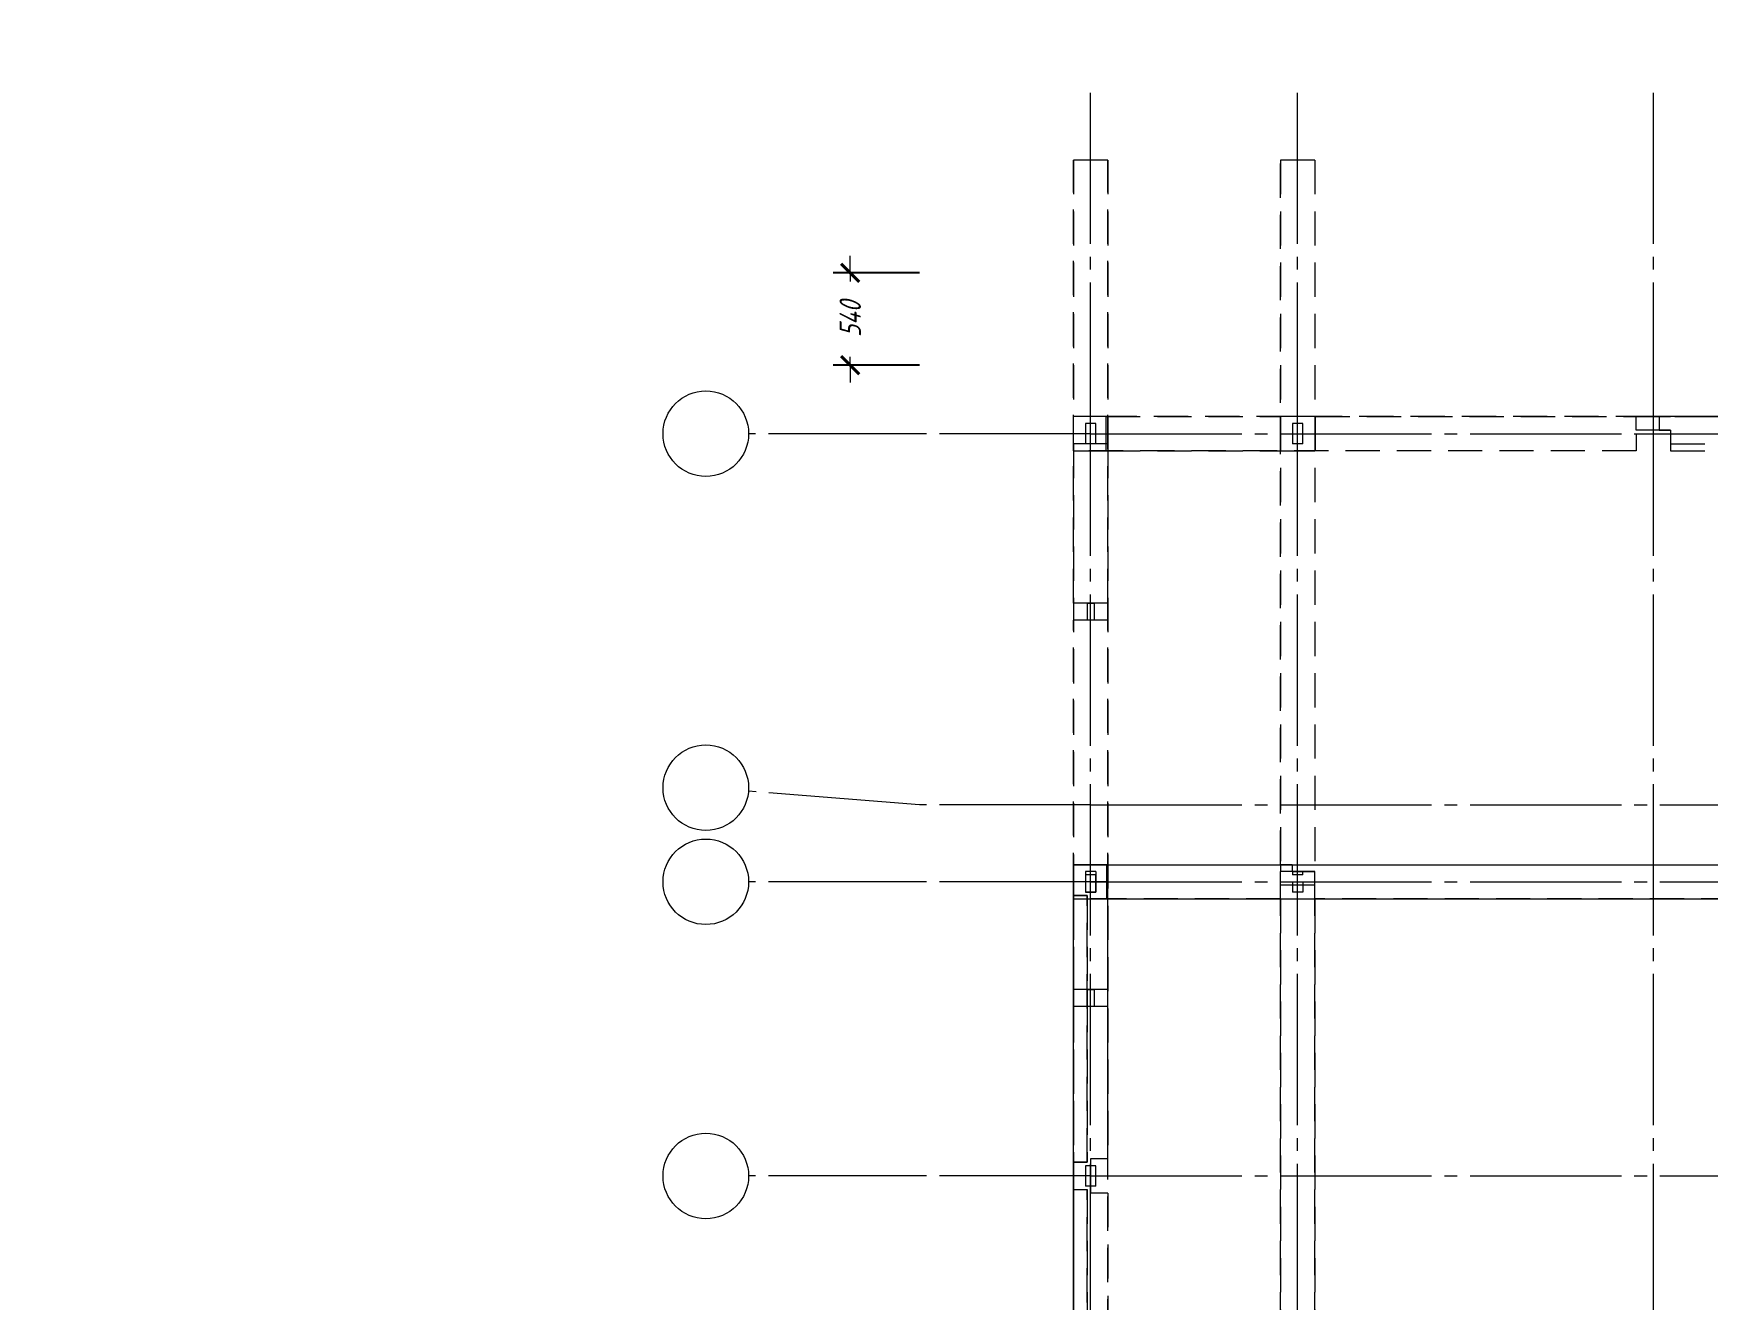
# Model space of a CAD drawing. Header units: millimetres. Extents: x 0 to 10500, y 0 to 297.
# Drawn here: x 4572.3 to 4768, y 149 to 297 of the extents above; entities that cross this region are included whole.
import ezdxf

# ---------------------------------------------------------------- set-up
doc = ezdxf.new("R2010")
doc.units = ezdxf.units.MM
for name, pattern in [('K5LT_AXLED', [22.1875, 17.6875, -1.5, 1.5, -1.5]), ('K5LT_BASIC', [0]), ('K5LT_DASHED', [6, 4, -2]), ('K5LT_THIN', [0])]:
    doc.linetypes.add(name, pattern=pattern)
doc.layers.add('Системный слой', color=7, linetype='Continuous')
doc.styles.add('KDIMTEXTSTYLE', font='GOST_AU.SHX', dxfattribs={"width": 0.96, "oblique": 15, "height": 5})
doc.styles.add('KTEXTSTYLE', font='GOST_AU.SHX', dxfattribs={"width": 0.96, "height": 5})
doc.dimstyles.new('KDIMSTYLE (0.02)', dxfattribs={"dimtxt": 5, "dimasz": 1, "dimexe": 2, "dimexo": 0, "dimgap": 1, "dimtad": 1, "dimlfac": 50, "dimtxsty": 'KDIMTEXTSTYLE', "dimsah": 1, "dimcen": 0, "dimdle": 1, "dimadec": 0, "dimazin": 0, "dimtfac": 0.667, "dimtmove": 0, "dimatfit": 3, "dimfxl": 0, "dimtvp": 1, "dimtolj": 1, "dimtzin": 0, "dimarcsym": 0})

# ---------------------------------------------------------------- blocks, each defined once
blk = doc.blocks.new('U304')
at = {"layer": 'Системный слой', "color": 30, "linetype": 'K5LT_AXLED', "lineweight": 18}
for p, q in [((4675.91, 163.4), (4655.91, 163.4)), ((4695.91, 163.4), (4675.91, 163.4)), ((4695.91, 163.4), (4886.51, 163.4))]:
    blk.add_line(p, q, dxfattribs=at)
at = {"layer": 'Системный слой', "color": 7, "linetype": 'K5LT_THIN', "lineweight": 18}
blk.add_arc((4650.91, 163.4), 5, 0, 360, dxfattribs=at)
blk = doc.blocks.new('U305')
at = {"layer": 'Системный слой', "color": 30, "linetype": 'K5LT_AXLED', "lineweight": 18}
for p, q in [((4675.91, 197.8), (4655.91, 197.8)), ((4695.91, 197.8), (4675.91, 197.8)), ((4695.91, 197.8), (4886.51, 197.8))]:
    blk.add_line(p, q, dxfattribs=at)
at = {"layer": 'Системный слой', "color": 7, "linetype": 'K5LT_THIN', "lineweight": 18}
blk.add_arc((4650.91, 197.8), 5, 0, 360, dxfattribs=at)
blk = doc.blocks.new('U306')
at = {"layer": 'Системный слой', "color": 30, "linetype": 'K5LT_AXLED', "lineweight": 18}
for p, q in [((4675.91, 206.8), (4655.9, 208.4)), ((4695.91, 206.8), (4675.91, 206.8)), ((4695.91, 206.8), (4886.51, 206.8))]:
    blk.add_line(p, q, dxfattribs=at)
at = {"layer": 'Системный слой', "color": 7, "linetype": 'K5LT_THIN', "lineweight": 18}
blk.add_arc((4650.91, 208.8), 5, 0, 360, dxfattribs=at)
blk = doc.blocks.new('U307')
at = {"layer": 'Системный слой', "color": 30, "linetype": 'K5LT_AXLED', "lineweight": 18}
for p, q in [((4675.91, 250.2), (4655.91, 250.2)), ((4695.91, 250.2), (4675.91, 250.2)), ((4695.91, 250.2), (4886.51, 250.2))]:
    blk.add_line(p, q, dxfattribs=at)
at = {"layer": 'Системный слой', "color": 7, "linetype": 'K5LT_THIN', "lineweight": 18}
blk.add_arc((4650.91, 250.2), 5, 0, 360, dxfattribs=at)
blk = doc.blocks.new('U308')
at = {"layer": 'Системный слой', "color": 30, "linetype": 'K5LT_AXLED', "lineweight": 18}
for p, q in [((4695.91, 250.2), (4695.91, 290.2)), ((4695.91, 58.4), (4695.91, 250.2))]:
    blk.add_line(p, q, dxfattribs=at)
blk = doc.blocks.new('U309')
at = {"layer": 'Системный слой', "color": 30, "linetype": 'K5LT_AXLED', "lineweight": 18}
for p, q in [((4720.11, 250.2), (4720.11, 290.2)), ((4720.11, 58.4), (4720.11, 250.2))]:
    blk.add_line(p, q, dxfattribs=at)
blk = doc.blocks.new('U310')
at = {"layer": 'Системный слой', "color": 30, "linetype": 'K5LT_AXLED', "lineweight": 18}
for p, q in [((4761.71, 250.2), (4761.71, 290.2)), ((4761.71, 58.4), (4761.71, 250.2))]:
    blk.add_line(p, q, dxfattribs=at)
blk = doc.blocks.new('U299')
at = {"layer": 'Системный слой'}
for name in ['U308', 'U309', 'U310', 'U307', 'U306', 'U305', 'U304']:
    blk.add_blockref(name, (0, 0), dxfattribs=at)
blk = doc.blocks.new('U330')
at = {"layer": 'Системный слой', "color": 7, "linetype": 'K5LT_DASHED', "lineweight": 18}
for p, q in [((4697.91, 282.2), (4693.91, 282.2)), ((4693.91, 230.4), (4693.91, 282.2)), ((4693.91, 282.2), (4693.91, 252.2)), ((4697.91, 230.4), (4697.91, 282.2)), ((4697.91, 282.2), (4697.91, 252.2)), ((4718.11, 199.8), (4718.11, 282.2)), ((4722.11, 282.2), (4718.11, 282.2)), ((4718.11, 282.2), (4718.11, 199)), ((4722.11, 282.2), (4722.11, 199)), ((4697.91, 252.2), (4693.91, 252.2)), ((4693.91, 249), (4693.91, 252.2)), ((4696.51, 251.4), (4695.31, 251.4)), ((4695.31, 251.4), (4695.31, 249)), ((4696.51, 249), (4696.51, 251.4)), ((4697.91, 252.2), (4697.91, 249)), ((4720.71, 251.4), (4719.51, 251.4)), ((4719.51, 251.4), (4719.51, 249)), ((4720.71, 249), (4720.71, 251.4)), ((4762.4, 252.2), (4759.71, 252.2)), ((4759.71, 250.6), (4759.71, 252.2)), ((4759.71, 252.2), (4804.91, 252.2)), ((4762.4, 250.6), (4759.71, 250.6)), ((4763.71, 250.6), (4759.71, 250.6)), ((4782.71, 252.2), (4762.4, 252.2)), ((4762.4, 252.2), (4762.4, 250.6)), ((4762.4, 250.6), (4763.71, 250.6)), ((4763.71, 250.6), (4763.71, 249)), ((4697.91, 249), (4693.91, 249)), ((4693.91, 249), (4693.91, 86.6)), ((4696.51, 249), (4695.31, 249)), ((4697.91, 249), (4697.91, 165.4)), ((4720.71, 249), (4719.51, 249)), ((4763.71, 249), (4781.51, 249)), ((4697.91, 230.4), (4693.91, 230.4)), ((4695.51, 230.4), (4693.91, 230.4)), ((4693.91, 230.4), (4693.91, 228.4)), ((4695.51, 230.4), (4696.31, 230.4)), ((4695.51, 230.4), (4695.51, 228.4)), ((4697.91, 230.4), (4696.31, 230.4)), ((4696.31, 230.4), (4696.31, 228.4)), ((4697.91, 228.4), (4697.91, 230.4)), ((4697.91, 228.4), (4693.91, 228.4)), ((4695.51, 228.4), (4693.91, 228.4)), ((4693.91, 185.2), (4693.91, 228.4)), ((4696.31, 228.4), (4695.51, 228.4)), ((4697.91, 228.4), (4696.31, 228.4)), ((4697.91, 185.2), (4697.91, 228.4)), ((4695.91, 199.8), (4693.91, 199.8)), ((4693.91, 127), (4693.91, 199.8)), ((4693.91, 196.2), (4693.91, 199.8)), ((4693.91, 127), (4693.91, 199.8)), ((4697.91, 199.8), (4693.91, 199.8)), ((4693.91, 199.8), (4693.91, 196.2)), ((4695.91, 195.8), (4695.91, 199.8)), ((4697.91, 127), (4697.91, 199.8)), ((4719.49, 199.8), (4718.11, 199.8)), ((4718.11, 199.8), (4718.11, 199)), ((4719.49, 199.8), (4719.49, 199)), ((4696.51, 199), (4695.31, 199)), ((4695.31, 199), (4695.31, 196.6)), ((4696.51, 198.6), (4695.31, 198.6)), ((4695.31, 198.6), (4695.31, 196.6)), ((4696.51, 199), (4696.51, 196.6)), ((4696.51, 196.6), (4696.51, 198.6)), ((4719.49, 199), (4718.11, 199)), ((4722.11, 199), (4718.11, 199)), ((4718.11, 195.8), (4718.11, 199)), ((4722.11, 199), (4718.11, 199)), ((4718.11, 127.8), (4718.11, 199)), ((4719.49, 199), (4722.11, 199)), ((4720.71, 199), (4719.51, 199)), ((4719.51, 199), (4719.51, 198.6)), ((4720.71, 198.6), (4719.51, 198.6)), ((4719.51, 197.8), (4720.71, 197.8)), ((4719.51, 197.8), (4719.51, 196.6)), ((4720.71, 198.6), (4720.71, 199)), ((4720.71, 197.8), (4720.71, 196.6)), ((4722.11, 195.8), (4722.11, 199)), ((4722.11, 127.8), (4722.11, 199)), ((4693.91, 165), (4693.91, 196.2)), ((4695.51, 196.2), (4693.91, 196.2)), ((4693.91, 196.2), (4695.51, 196.2)), ((4693.91, 196.2), (4693.91, 165)), ((4695.31, 196.6), (4696.51, 196.6)), ((4696.51, 196.6), (4695.31, 196.6)), ((4695.51, 165), (4695.51, 196.2)), ((4695.51, 196.2), (4695.51, 165)), ((4697.91, 195.8), (4695.91, 195.8)), ((4697.91, 165.4), (4697.91, 195.8)), ((4718.11, 195.8), (4722.11, 195.8)), ((4718.11, 195.8), (4718.11, 131)), ((4720.71, 196.6), (4719.51, 196.6)), ((4722.11, 195.8), (4722.11, 131)), ((4697.91, 185.2), (4693.91, 185.2)), ((4695.51, 185.2), (4693.91, 185.2)), ((4693.91, 185.2), (4693.91, 183.2)), ((4695.51, 185.2), (4696.31, 185.2)), ((4695.51, 185.2), (4695.51, 183.2)), ((4697.91, 185.2), (4696.31, 185.2)), ((4696.31, 185.2), (4696.31, 183.2)), ((4697.91, 183.2), (4697.91, 185.2)), ((4697.91, 183.2), (4693.91, 183.2)), ((4695.51, 183.2), (4693.91, 183.2)), ((4693.91, 61.4), (4693.91, 183.2)), ((4696.31, 183.2), (4695.51, 183.2)), ((4697.91, 183.2), (4696.31, 183.2)), ((4697.91, 165.4), (4697.91, 183.2)), ((4693.91, 165), (4695.51, 165)), ((4693.91, 161.8), (4693.91, 165)), ((4695.51, 165), (4693.91, 165)), ((4693.91, 161.8), (4693.91, 165)), ((4696.51, 164.6), (4695.31, 164.6)), ((4695.31, 164.6), (4695.31, 162.2)), ((4697.91, 165.4), (4695.91, 165.4)), ((4695.91, 165.4), (4695.91, 161.4)), ((4697.91, 165.4), (4695.91, 165.4)), ((4695.91, 165.4), (4695.91, 161.4)), ((4696.51, 162.2), (4696.51, 164.6)), ((4693.91, 130.6), (4693.91, 161.8)), ((4693.91, 161.8), (4695.51, 161.8)), ((4693.91, 161.8), (4695.51, 161.8)), ((4693.91, 161.8), (4693.91, 130.6)), ((4696.51, 162.2), (4695.31, 162.2)), ((4695.51, 130.6), (4695.51, 161.8)), ((4695.51, 161.8), (4695.51, 130.6)), ((4697.91, 161.4), (4695.91, 161.4)), ((4697.91, 161.4), (4695.91, 161.4)), ((4697.91, 161.4), (4697.91, 131)), ((4697.91, 127), (4697.91, 161.4)), ((4697.91, 161.4), (4697.91, 86.6))]:
    blk.add_line(p, q, dxfattribs=at)
blk = doc.blocks.new('U343')
at = {"layer": 'Системный слой', "color": 7, "linetype": 'K5LT_DASHED', "lineweight": 18}
for p, q in [((4693.91, 248.2), (4693.91, 252.2)), ((4697.71, 252.2), (4693.91, 252.2)), ((4803.31, 252.2), (4693.91, 252.2)), ((4697.71, 248.2), (4697.71, 252.2)), ((4697.71, 252.2), (4718.11, 252.2)), ((4718.11, 248.2), (4718.11, 252.2)), ((4722.21, 252.2), (4718.11, 252.2)), ((4722.21, 248.2), (4722.21, 252.2)), ((4722.21, 252.2), (4801.31, 252.2)), ((4759.71, 250.2), (4759.71, 248.2)), ((4759.71, 250.2), (4763.71, 250.2)), ((4763.71, 250.2), (4763.71, 248.2)), ((4759.71, 248.2), (4693.91, 248.2)), ((4693.91, 248.2), (4697.71, 248.2)), ((4697.71, 248.2), (4718.11, 248.2)), ((4718.11, 248.2), (4722.21, 248.2)), ((4759.71, 248.2), (4722.21, 248.2)), ((4763.71, 248.2), (4781.51, 248.2)), ((4697.91, 199.8), (4693.91, 199.8)), ((4693.91, 199.8), (4803.31, 199.8)), ((4693.91, 199.8), (4693.91, 197.8)), ((4693.91, 195.8), (4693.91, 199.8)), ((4693.91, 199.8), (4697.8, 199.8)), ((4693.91, 199.8), (4798.24, 199.8)), ((4697.8, 195.8), (4697.8, 199.8)), ((4697.8, 199.8), (4788.78, 199.8)), ((4697.91, 197.8), (4697.91, 199.8)), ((4697.91, 199.8), (4801.31, 199.8)), ((4697.91, 197.8), (4693.91, 197.8)), ((4697.91, 195.8), (4697.91, 197.8)), ((4693.91, 195.8), (4697.8, 195.8)), ((4693.91, 195.8), (4798.24, 195.8)), ((4697.8, 195.8), (4788.78, 195.8)), ((4718.11, 195.8), (4697.91, 195.8)), ((4718.11, 195.8), (4718.11, 197.4)), ((4722.11, 197.4), (4718.11, 197.4)), ((4722.11, 195.8), (4722.11, 197.4)), ((4801.31, 195.8), (4722.11, 195.8)), ((4722.11, 195.8), (4803.31, 195.8))]:
    blk.add_line(p, q, dxfattribs=at)
blk = doc.blocks.new('KDIMARROW_03')
at = {"layer": 'Системный слой', "color": 0, "linetype": 'K5LT_BASIC', "lineweight": 40}
blk.add_line((-1.06, -1.06), (1.06, 1.06), dxfattribs=at)
at = {"layer": 'Системный слой', "color": 0, "linetype": 'K5LT_THIN', "lineweight": 18}
for q in [(-1, 0), (2, 0)]:
    blk.add_line((0, 0), q, dxfattribs=at)

msp = doc.modelspace()

# ---------------------------------------------------------------- block references
at = {"layer": 'Системный слой'}
for name in ['U299', 'U330', 'U343']:
    msp.add_blockref(name, (0, 0), dxfattribs=at)

# ---------------------------------------------------------------- dimensions: what is measured, and where the dimension line sits
at = {"layer": 'Системный слой', "color": 7}
msp.add_linear_dim(base=(4667.79621, 269.00162), p1=(4677.91452, 258.20165), p2=(4677.91453, 269.00162), angle=90, location=(4667.79621, 263.60163), dimstyle='KDIMSTYLE (0.02)', override={"dimexo": 2, "dimpost": '\\H2.5;\\W0.965;\\Q15;<>', "dimblk1": 'KDIMARROW_03', "dimblk2": 'KDIMARROW_03', "dimse1": 0, "dimse2": 0, "dimclrt": 7, "dimtolj": 1}, dxfattribs=at).render()

doc.saveas('drawing.dxf')
